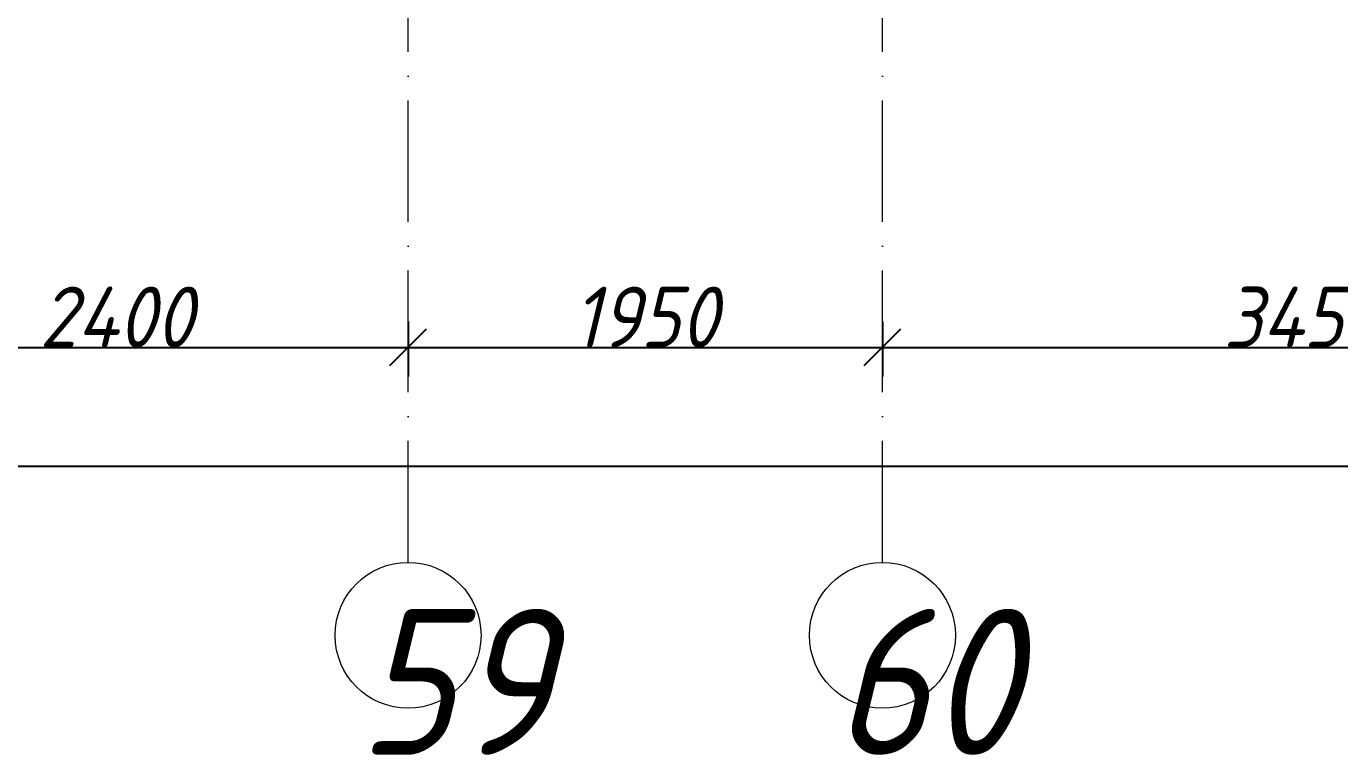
# Model space of a CAD drawing. Header units: millimetres. Extents: x -606178 to 312196, y -19338 to 632709.
# Drawn here: x -58584 to -53185, y 446520 to 449517 of the extents above; entities that cross this region are included whole.
import ezdxf

# ---------------------------------------------------------------- set-up
doc = ezdxf.new("R2010")
doc.units = ezdxf.units.MM
doc.linetypes.add('50_200_ШТРИХ_1Т_ш5_п1_п1_', pattern=[700, 500, -100, 0, -100])
for name, color, linetype, lineweight in [('A-____-____-DIMS', 7, 'Continuous', 9), ('S-GRID-____-IDEN', 7, 'Continuous', 9), ('S-GRID-____-OTLN-1', 7, '50_200_ШТРИХ_1Т_ш5_п1_п1_', 9)]:
    doc.layers.add(name, color=color, linetype=linetype, lineweight=lineweight)
doc.styles.add('ISOCPEUR_I', font='isocpeui.ttf', dxfattribs={"width": 0.9, "height": 2.5})
doc.styles.add('ISOCPEUR_I_9', font='isocpeui.ttf', dxfattribs={"width": 0.9, "height": 250})
doc.dimstyles.new('ISO-2_5_0_9К_БОЛЬШОЙ_ОСИ', dxfattribs={"dimscale": 304.8, "dimtxt": 248.995294, "dimasz": 0.492126, "dimexe": 0.393701, "dimexo": 0, "dimgap": 0, "dimtad": 1, "dimdec": 0, "dimzin": 0, "dimdsep": 46, "dimtxsty": 'ISOCPEUR_I_9', "dimblk1": 'OBLIQUE', "dimblk2": 'OBLIQUE', "dimsah": 1, "dimcen": 0.09, "dimdle": 0.393701, "dimazin": 0, "dimtfac": 1, "dimtdec": 4, "dimtix": 1, "dimtmove": 0, "dimatfit": 3, "dimfxl": 1, "dimtvp": 1, "dimtolj": 1, "dimtzin": 0, "dimarcsym": 2})

# ---------------------------------------------------------------- blocks, each defined once
blk = doc.blocks.new('Ось сетки - Круг_Ø6_00__ISO-2_5_0_9K_-25732049-АР1_План отверстий 1 этажа в осях 1-64_А-ГГ')
at = {"layer": 'S-GRID-____-IDEN'}
blk.add_circle((0, 0), 3, dxfattribs=at)
blk = doc.blocks.new('_Oblique')
at = {"color": 0, "linetype": 'ByBlock', "lineweight": -2}
blk.add_line((-0.5, -0.5), (0.5, 0.5), dxfattribs=at)
blk = doc.blocks.new('*D5086')
at = {"layer": 'A-____-____-DIMS', "color": 0, "lineweight": -2, "transparency": 16777216}
for p, q in [((-59414.9, 448301.8), (-59414.9, 448075.7)), ((-57014.9, 448301.8), (-57014.9, 448075.7)), ((-59534.9, 448195.7), (-56894.9, 448195.7))]:
    blk.add_line(p, q, dxfattribs=at)
at = {"layer": 'Defpoints', "color": 0, "transparency": 16777216}
for p in [(-59414.9, 448301.8), (-57014.9, 448301.8), (-57014.9, 448195.7)]:
    blk.add_point(p, dxfattribs=at)
at = {"layer": 'A-____-____-DIMS', "color": 0, "lineweight": -2, "transparency": 16777216, "xscale": 150, "yscale": 150, "zscale": 150, "rotation": 180}
blk.add_blockref('_Oblique', (-59414.9, 448195.7), dxfattribs=at)
at = {"layer": 'A-____-____-DIMS', "color": 0, "lineweight": -2, "transparency": 16777216, "xscale": 150, "yscale": 150, "zscale": 150}
blk.add_blockref('_Oblique', (-57014.9, 448195.7), dxfattribs=at)
at = {"layer": 'A-____-____-DIMS', "color": 0, "transparency": 16777216, "insert": (-58214.9, 448320.7), "char_height": 250, "width": 781.462, "attachment_point": 5, "style": 'ISOCPEUR_I_9'}
blk.add_mtext('\\A1;2400', dxfattribs=at)
blk = doc.blocks.new('*D5087')
at = {"layer": 'A-____-____-DIMS', "color": 0, "lineweight": -2, "transparency": 16777216}
for p, q in [((-57014.9, 448301.8), (-57014.9, 448075.7)), ((-55064.9, 448301.8), (-55064.9, 448075.7)), ((-57134.9, 448195.7), (-54944.9, 448195.7))]:
    blk.add_line(p, q, dxfattribs=at)
at = {"layer": 'Defpoints', "color": 0, "transparency": 16777216}
for p in [(-57014.9, 448301.8), (-55064.9, 448301.8), (-55064.9, 448195.7)]:
    blk.add_point(p, dxfattribs=at)
at = {"layer": 'A-____-____-DIMS', "color": 0, "lineweight": -2, "transparency": 16777216, "xscale": 150, "yscale": 150, "zscale": 150, "rotation": 180}
blk.add_blockref('_Oblique', (-57014.9, 448195.7), dxfattribs=at)
at = {"layer": 'A-____-____-DIMS', "color": 0, "lineweight": -2, "transparency": 16777216, "xscale": 150, "yscale": 150, "zscale": 150}
blk.add_blockref('_Oblique', (-55064.9, 448195.7), dxfattribs=at)
at = {"layer": 'A-____-____-DIMS', "color": 0, "transparency": 16777216, "insert": (-56039.9, 448320.7), "char_height": 250, "width": 701.018, "attachment_point": 5, "style": 'ISOCPEUR_I_9'}
blk.add_mtext('\\A1;1950', dxfattribs=at)
blk = doc.blocks.new('*D5088')
at = {"layer": 'A-____-____-DIMS', "color": 0, "lineweight": -2, "transparency": 16777216}
for p, q in [((-55064.9, 448301.8), (-55064.9, 448075.7)), ((-51614.9, 448301.8), (-51614.9, 448075.7)), ((-55184.9, 448195.7), (-51494.9, 448195.7))]:
    blk.add_line(p, q, dxfattribs=at)
at = {"layer": 'Defpoints', "color": 0, "transparency": 16777216}
for p in [(-55064.9, 448301.8), (-51614.9, 448301.8), (-51614.9, 448195.7)]:
    blk.add_point(p, dxfattribs=at)
at = {"layer": 'A-____-____-DIMS', "color": 0, "lineweight": -2, "transparency": 16777216, "xscale": 150, "yscale": 150, "zscale": 150, "rotation": 180}
blk.add_blockref('_Oblique', (-55064.9, 448195.7), dxfattribs=at)
at = {"layer": 'A-____-____-DIMS', "color": 0, "lineweight": -2, "transparency": 16777216, "xscale": 150, "yscale": 150, "zscale": 150}
blk.add_blockref('_Oblique', (-51614.9, 448195.7), dxfattribs=at)
at = {"layer": 'A-____-____-DIMS', "color": 0, "transparency": 16777216, "insert": (-53339.9, 448320.7), "char_height": 250, "width": 781.462, "attachment_point": 5, "style": 'ISOCPEUR_I_9'}
blk.add_mtext('\\A1;3450', dxfattribs=at)
blk = doc.blocks.new('*D5091')
at = {"layer": 'A-____-____-DIMS', "color": 0, "lineweight": -2, "transparency": 16777216}
for p, q in [((-143064.9, 447813.6), (-143064.9, 447587.5)), ((-39564.9, 447813.6), (-39564.9, 447587.5)), ((-143184.9, 447707.5), (-39444.9, 447707.5))]:
    blk.add_line(p, q, dxfattribs=at)
at = {"layer": 'Defpoints', "color": 0, "transparency": 16777216}
for p in [(-143064.9, 447813.6), (-39564.9, 447813.6), (-39564.9, 447707.5)]:
    blk.add_point(p, dxfattribs=at)
at = {"layer": 'A-____-____-DIMS', "color": 0, "lineweight": -2, "transparency": 16777216, "xscale": 150, "yscale": 150, "zscale": 150, "rotation": 180}
blk.add_blockref('_Oblique', (-143064.9, 447707.5), dxfattribs=at)
at = {"layer": 'A-____-____-DIMS', "color": 0, "lineweight": -2, "transparency": 16777216, "xscale": 150, "yscale": 150, "zscale": 150}
blk.add_blockref('_Oblique', (-39564.9, 447707.5), dxfattribs=at)
at = {"layer": 'A-____-____-DIMS', "color": 0, "transparency": 16777216, "insert": (-91314.9, 447832.5), "char_height": 250, "width": 1080.257, "attachment_point": 5, "style": 'ISOCPEUR_I_9'}
blk.add_mtext('\\A1;103500', dxfattribs=at)

msp = doc.modelspace()

# ---------------------------------------------------------------- linework, layer by layer
at = {"layer": 'S-GRID-____-OTLN-1'}
for p, q in [((-57014.891, 447311.6528), (-57014.891, 458329.2751)), ((-55064.891, 447311.6528), (-55064.891, 458329.2751))]:
    msp.add_line(p, q, dxfattribs=at)

# ---------------------------------------------------------------- block references
at = {"layer": 'S-GRID-____-IDEN', "xscale": 99.99999999999993, "yscale": 99.99999999999993, "zscale": 99.99999999999993}
for p in [(-57014.891, 447011.6528), (-55064.891, 447011.6528)]:
    msp.add_blockref('Ось сетки - Круг_Ø6_00__ISO-2_5_0_9K_-25732049-АР1_План отверстий 1 этажа в осях 1-64_А-ГГ', p, dxfattribs=at)

# ---------------------------------------------------------------- texts
at = {"layer": 'S-GRID-____-IDEN', "char_height": 600, "width": 404.0505, "attachment_point": 1, "style": 'ISOCPEUR_I'}
for s, insert in [('59', (-57219.8193, 447120.4275)), ('60', (-55269.8193, 447120.4275))]:
    msp.add_mtext(s, dxfattribs=dict(at, insert=insert))

# ---------------------------------------------------------------- dimensions: what is measured, and where the dimension line sits
at = {"layer": 'A-____-____-DIMS'}
for base, p1, p2, override, picture, middle in [((-57014.891, 448195.7362), (-59414.891, 448301.8022), (-57014.891, 448301.8022), {"dimpost": '<>', "dimfxl": 2400}, '*D5086', (-58214.891, 448320.7362)), ((-55064.891, 448195.7362), (-57014.891, 448301.8022), (-55064.891, 448301.8022), {"dimpost": '<>', "dimfxl": 1950}, '*D5087', (-56039.891, 448320.7362)), ((-51614.891, 448195.7362), (-55064.891, 448301.8022), (-51614.891, 448301.8022), {"dimpost": '<>', "dimfxl": 3450}, '*D5088', (-53339.891, 448320.7362)), ((-39564.891, 447707.5291), (-143064.891, 447813.5951), (-39564.891, 447813.5951), {"dimpost": '<>', "dimfxl": 103500}, '*D5091', (-91314.891, 447832.5291))]:
    dim = msp.add_linear_dim(base=base, p1=p1, p2=p2, dimstyle='ISO-2_5_0_9К_БОЛЬШОЙ_ОСИ', override=override, dxfattribs=at)
    dim.commit()
    dim.dimension.update_dxf_attribs({"geometry": picture, "text_midpoint": middle})

doc.saveas('drawing.dxf')
